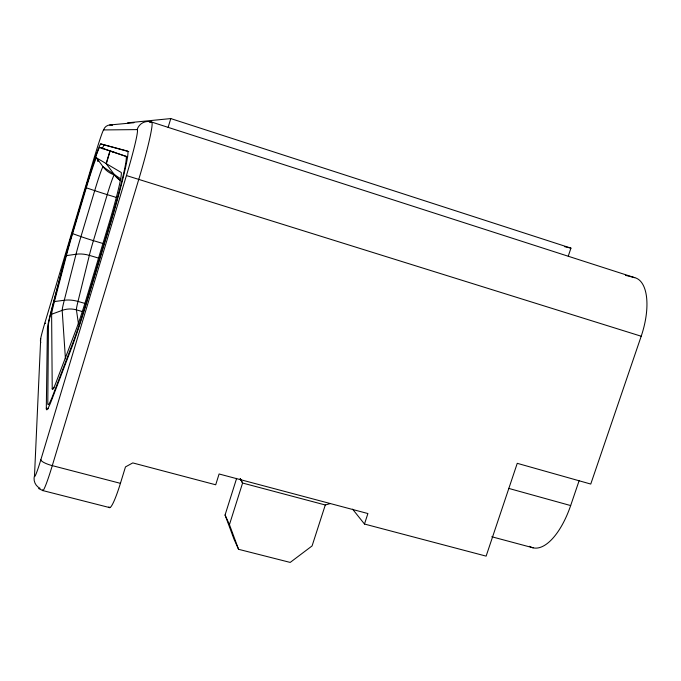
<?xml version="1.0" encoding="UTF-8"?>
<svg xmlns="http://www.w3.org/2000/svg" width="681" height="681" viewBox="0 0 681 681"><rect width="100%" height="100%" fill="white"/><g stroke="black" fill="none" stroke-linecap="round" stroke-linejoin="round"><path stroke-width="1.02" d="M48.342 408.745L46.308 408.2L47.406 328.336A48.377 1.958 -73.6 0 1 51.509 309.829L63.478 264.032A46.972 1.847 -73.5 0 1 72.365 232.561M40.06 488.354A11.671 11.117 -13 0 1 34.51 475.619L40.707 338.678A13.884 0.519 -73.7 0 1 44.691 323.509L94.489 156.681M54.199 387.787L52.224 388.528L51.62 314.239A33.48 1.353 -73.6 0 1 54.412 301.564L66.397 255.622A32.509 1.277 -73.5 0 1 72.595 233.643L86.283 187.811A32.654 1.285 -73.4 0 1 96.532 157.89L106.142 163.568L114.229 174.447A26.644 26.295 52.5 0 0 120.282 180.456M106.142 163.568L109.93 150.927L99.656 147.419A43.55 1.711 -73.4 0 0 85.993 187.36M34.51 475.619A23.248 1.422 -74.1 0 0 40.851 459.718L126.436 175.553A46.248 2.886 -73.3 0 0 137.145 129.603A11.713 11.517 59.3 0 1 151.591 122.035L634.743 277.661A53.041 23.98 -71.4 0 1 641.204 336.227L590.759 484.055L517.254 463.327L486.123 556.13L364.48 524.038L352.588 509.15M168.13 127.338L170.786 118.579L570.942 248.131L568.269 256.116M108.96 506.843A34.425 4.154 -74.6 0 0 120.426 483.34L125.474 466.911L132.778 462.91L215.707 484.787L219.095 473.985L367.902 513.542L364.48 524.038M330.259 503.574L325.288 504.987L312.085 545.924L290.2 562.421L238.563 549.312L233.983 539.122L225.062 515.006L236.63 478.368M238.563 549.312L229.446 524.634L242.589 483.042L240.24 478.717L242.589 483.042L325.288 504.987M529.469 546.281A60.711 26.44 -75.5 0 0 570.661 505.566L579.131 480.658M51.62 314.239L62.184 310.374A22.456 21.903 -3.9 0 1 76.417 309.864L82.486 311.6M66.397 255.622L76.017 254.243A21.315 13.22 14 0 1 89.347 255.366L99.537 258.388M54.412 301.564L64.278 300.253A21.928 12.999 13.5 0 1 78 301.428L85.082 303.471M127.551 122.844L170.786 118.579M109.718 124.972L133.953 122.725M149.479 122.205L151.591 122.035A57.723 4.112 -73.3 0 1 138.703 179.58L52.284 465.634A34.808 2.435 -74.2 0 1 42.477 489.86M95.272 156.902L94.531 156.69A28.457 1.09 -73.4 0 1 103.597 129.935L137.145 129.603M564.719 246.718L570.942 248.131M625.456 275.328L634.743 277.661M109.769 507.634L42.809 490.575L38.553 488.507M120.426 483.34L52.284 465.634A11.79 2.818 15.5 0 1 40.851 459.718M52.224 388.528A47.151 2.673 -73.8 0 0 56.412 381.479L76.042 329.749A49.577 2.971 -73.6 0 0 86.581 297.844L108.9 223.683A49.849 3.005 -73.4 0 0 121.073 172.387L106.33 163.678L110.126 150.995L125.883 156.383A66.5 4.009 -73.4 0 1 109.675 224.909L87.057 300.04A66.134 3.967 -73.6 0 1 72.876 342.892L53.254 394.35A62.899 3.575 -73.8 0 1 47.789 403.288L48.462 324.811A44.648 1.813 -73.6 0 1 52.224 307.778L64.201 261.947A43.354 1.702 -73.5 0 1 72.416 232.834L85.9 187.207A47.185 1.856 -73.4 0 1 100.703 143.921L127.492 151.046A72.058 4.341 -73.4 0 1 109.939 225.326L87.219 300.781A71.658 4.299 -73.6 0 1 71.811 347.319L52.19 398.683A68.151 3.873 -73.8 0 1 46.308 408.2M491.767 536.756L533.155 547.83M100.703 143.921L128.752 151.633M508.545 488.354L570.661 505.566M103.563 243.687L93.416 240.648A21.171 1.439 16.9 0 1 80.954 236.605L72.595 233.643M116.357 197.439L107.232 194.63A21.239 0.69 17.2 0 1 94.71 190.629L86.283 187.811M641.204 336.227L126.436 175.553M99.656 147.419L127.262 156.724M109.93 150.927L114.374 152.331M125.883 156.383L127.662 156.945M114.229 174.447L120.937 179.043M96.532 157.89L103.078 166.794A22.039 21.715 48.7 0 0 114.408 174.889M225.062 515.006L229.446 524.634M78.562 324.514L76.417 309.864A22.235 1.277 -73.6 0 1 78 301.428L89.347 255.366A21.588 1.209 -73.5 0 1 93.416 240.648L107.232 194.63A21.69 1.217 -73.4 0 1 114.016 175.247M65.436 358.785L62.184 310.374A26.738 1.268 -73.6 0 1 64.278 300.253L76.017 254.243A25.963 1.192 -73.5 0 1 80.954 236.605L94.71 190.629A26.082 1.2 -73.4 0 1 103.078 166.794L114.016 174.302A26.559 26.21 52.4 0 0 120.052 180.295M103.597 129.935A7.227 7.091 49.5 0 1 112.501 125.287M44.691 323.509A6.955 0.97 16.1 0 1 45.601 323.262M40.775 342.713A7.031 6.827 -2.3 0 1 40.707 338.678M98.013 161.176A43.524 1.839 -73.4 0 1 98.507 159.746M102.771 148.901A43.524 1.839 -73.4 0 1 103.171 148.526M97.783 161.252A47.159 1.992 -73.4 0 1 98.345 159.601M102.593 147.947A47.159 1.992 -73.4 0 1 104.219 145.027"/></g></svg>
